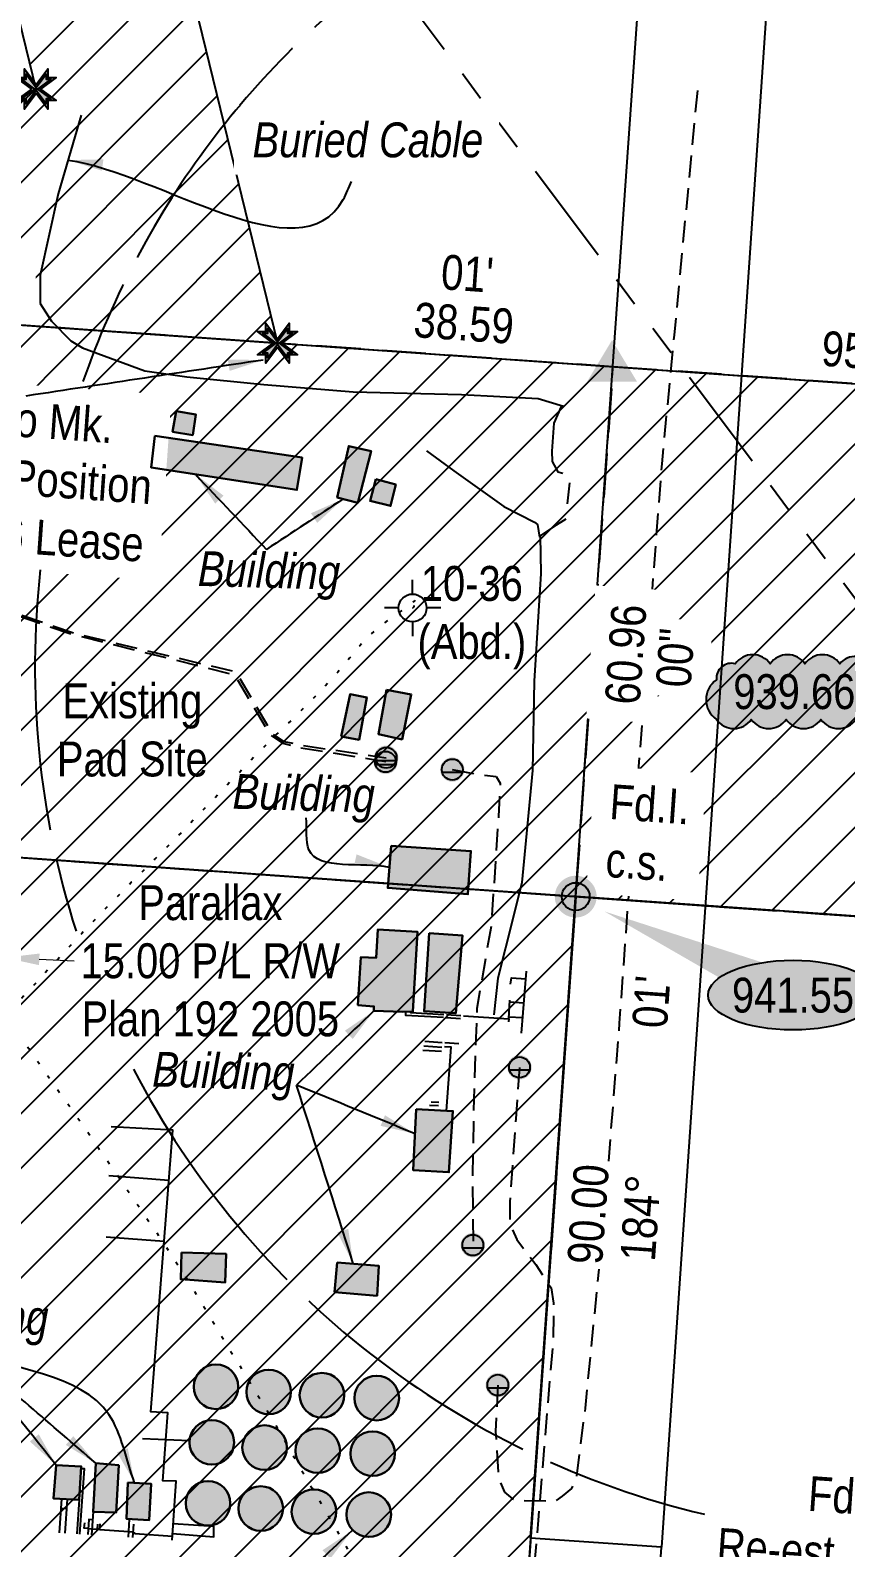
# Model space of a CAD drawing. Extents: x 301555 to 305504, y 5808283 to 5811840.
# Drawn here: x 304015 to 304249, y 5808573.8 to 5809009.3 of the extents above; entities that cross this region are included whole.
import ezdxf
from ezdxf.enums import TextEntityAlignment as Align

# ---------------------------------------------------------------- set-up
doc = ezdxf.new("R2010")
doc.units = 0
doc.header["$LTSCALE"] = 5
doc.header["$PDMODE"] = 34
doc.header["$PDSIZE"] = 0.03
for name, pattern in [('foc-ACCESSROAD', [3.75, 2.5, -1.25]), ('foc-BUFFER', [16.75, 15, -1.75]), ('foc-DOT', [1, 0.2, -0.8]), ('foc-DRILLPATH', [14.75, 6, -1.75, 1.75, -1.75, 1.75, -1.75]), ('foc-QUARTERLINE', [33, 25, -3, 2, -3]), ('UG_PIPE', [1.875, 1.25, -0.625])]:
    doc.linetypes.add(name, pattern=pattern)
doc.layers.get('Defpoints').update_dxf_attribs({"color": 9})
for name, color, linetype in [('AS-CABLE', 224, 'foc-CABLE'), ('AS-DRILL', 8, 'foc-DOT'), ('AS-PIPE-UG', 44, 'UG_PIPE'), ('AS-SYMBOL', 7, 'Continuous'), ('AUX-BUFFER', 7, 'foc-BUFFER'), ('C-RW', 13, 'Continuous'), ('C-WS', 13, 'foc-ACCESSROAD'), ('C-WS-S', 8, 'Continuous'), ('F-RW', 190, 'Continuous'), ('F-WS-S', 8, 'Continuous'), ('L-AREAREQUIRED', 7, 'Continuous'), ('L-BD', 7, 'Continuous'), ('L-MON', 1, 'Continuous'), ('L-MON-T', 1, 'Continuous'), ('L-QSEC', 8, 'foc-QUARTERLINE'), ('L-TITLEDB', 4, 'Continuous'), ('L-TITLEDB-T', 4, 'Continuous'), ('P-ELEVATION', 7, 'Continuous'), ('P-PDRILLPATH', 12, 'foc-DRILLPATH'), ('P-PROPOSED', 10, 'Continuous')]:
    doc.layers.add(name, color=color, linetype=linetype)
for name, color, linetype, true_color in [('AS-PIPE-AG', 7, 'Continuous', 0x7d00fa), ('AS-STRUCTURE-H', 7, 'Continuous', 0xa8a8a8), ('AS-STRUCTURE-T', 7, 'Continuous', 0x454545), ('P-PROPOSED-EXISTING-H', 7, 'Continuous', 0xffeebd)]:
    doc.layers.add(name, color=color, linetype=linetype, true_color=true_color)
doc.layers.add('AS-STRUCTURE', color=7, linetype='Continuous', lineweight=30, true_color=0x595959)
doc.layers.add('C-RW-T', color=13, linetype='Continuous', lineweight=9)
doc.styles.add('80', font='ARIALN.TTF', dxfattribs={"height": 10})
doc.styles.add('80CG', font='ARIALN.TTF', dxfattribs={"height": 10})
doc.styles.add('80L', font='ARIALN.TTF', dxfattribs={"height": 10})
doc.styles.add('foc-LtypeFont', font='ARIALN.TTF', dxfattribs={"height": 7.35})
doc.linetypes.add('foc-CABLE', pattern='A,2,-1,["C",foc-LtypeFont,S=0.2,R=0,X=-0.625,Y=-0.75],-1.24,8', length=12.24)
doc.dimstyles.new('Compass 5 000', dxfattribs={"dimscale": 5, "dimtxt": 9, "dimasz": 2, "dimexe": 0.2, "dimexo": 0.0625, "dimgap": 0.5, "dimtad": 0, "dimtih": 1, "dimtoh": 1, "dimzin": 0, "dimdsep": 46, "dimtxsty": '80CG', "dimcen": 0.1, "dimse1": 1, "dimse2": 1, "dimclrd": 256, "dimclrt": 256, "dimaunit": 1, "dimadec": 4, "dimazin": 0, "dimtfac": 0.06, "dimtofl": 0, "dimtmove": 0, "dimatfit": 1, "dimfxl": 0.2, "dimtolj": 1, "dimtzin": 0, "dimlwd": -1, "dimarcsym": 0})
pattern_1 = [(45, (3998.266, 389.976), (-7.857206125, 7.857206125), [])]

# ---------------------------------------------------------------- blocks, each defined once
blk = doc.blocks.new('STRIA')
blk.add_hatch(color=255).paths.add_polyline_path([(-0.041, 1.521), (-1.475, -0.867), (1.392, -0.867)])
blk = doc.blocks.new('STRIAA')
blk.add_blockref('STRIA', (0, 0))
blk = doc.blocks.new('STRIB')
at = {"color": 1}
blk.add_solid([(-1.121, -0.667), (-0.041, 1.133), (1.039, -0.667)], dxfattribs=at)
blk = doc.blocks.new('STRIBB')
blk.add_blockref('STRIB', (0, 0))
blk = doc.blocks.new('STRICC')
for name in ['STRIAA', 'STRIBB']:
    blk.add_blockref(name, (0, 0))
blk = doc.blocks.new('fdspike')
blk.add_blockref('STRICC', (0, 0))
blk = doc.blocks.new('fdia')
at = {"color": 255, "const_width": 1}
blk.add_lwpolyline([(-0.5, 0, 1), (0.5, 0, 1)], format="xyb", close=True, dxfattribs=at)
blk = doc.blocks.new('Fdiaa')
blk.add_blockref('fdia', (0, 0))
blk = doc.blocks.new('fdib')
at = {"color": 1, "const_width": 1.6}
blk.add_lwpolyline([(-0.4, 0, 1), (0.4, 0, 1)], format="xyb", close=True, dxfattribs=at)
at = {"color": 1}
blk.add_circle((0, 0), 0.8, dxfattribs=at)
blk = doc.blocks.new('Fdibb')
blk.add_blockref('fdib', (0, 0))
blk = doc.blocks.new('fdicc')
for name in ['Fdibb', 'Fdiaa']:
    blk.add_blockref(name, (0, 0))
blk = doc.blocks.new('FDI')
blk.add_blockref('fdicc', (0, 0))
blk = doc.blocks.new('GABD')
for p, q in [((0, 0.808), (0, 1.616)), ((-0.808, 0), (-1.616, 0)), ((1.616, 0), (0.808, 0)), ((0, -0.808), (0, -1.616))]:
    blk.add_line(p, q)
blk.add_circle((0, 0), 0.8)
blk = doc.blocks.new('RISER')
h = blk.add_hatch(color=255)
h.dxf.hatch_style = 1
edge = h.paths.add_edge_path()
edge.add_arc((0, 0), 0.7, 0, 360)
blk.add_hatch(color=13).paths.add_polyline_path([(0.581, -0.15), (-0.581, -0.15, 0.774597)])
at = {"color": 13}
blk.add_line((-0.581, -0.15), (0.581, -0.15), dxfattribs=at)
blk.add_circle((0, 0), 0.6, dxfattribs=at)
blk = doc.blocks.new('TEMP')
h = blk.add_hatch(color=255)
h.dxf.hatch_style = 1
h.paths.add_polyline_path([(0, 0.251), (-0.666, 1.152), (-0.666, 0.666), (-1.152, 0.666), (-0.251, 0), (-1.152, -0.666), (-0.666, -0.666), (-0.666, -1.152), (0, -0.251), (0.666, -1.152), (0.666, -0.666), (1.152, -0.666), (0.251, 0), (1.152, 0.666), (0.666, 0.666), (0.666, 1.152)])
h.paths.add_polyline_path([(0.566, 0.849), (0.566, 0.566), (0.849, 0.566), (0.083, 0), (0.849, -0.566), (0.566, -0.566), (0.566, -0.849), (0, -0.083), (-0.566, -0.849), (-0.566, -0.566), (-0.849, -0.566), (-0.083, 0), (-0.849, 0.566), (-0.566, 0.566), (-0.566, 0.849), (0, 0.083)], flags=16)
h = blk.add_hatch(color=1)
h.dxf.hatch_style = 1
h.paths.add_polyline_path([(0, 0.083), (-0.566, 0.849), (-0.566, 0.566), (-0.849, 0.566), (-0.083, 0), (-0.849, -0.566), (-0.566, -0.566), (-0.566, -0.849), (0, -0.083), (0.566, -0.849), (0.566, -0.566), (0.849, -0.566), (0.083, 0), (0.849, 0.566), (0.566, 0.566), (0.566, 0.849)])
at = {"color": 1}
for p, q in [((-0.083, 0), (0.083, 0)), ((0, 0.083), (0, -0.083))]:
    blk.add_line(p, q, dxfattribs=at)
at = {"color": 255, "flags": 128}
blk.add_lwpolyline([(-0.251, 0), (-1.152, 0.666), (-0.666, 0.666), (-0.666, 1.152), (0, 0.251), (0.666, 1.152), (0.666, 0.666), (1.152, 0.666), (0.251, 0), (1.152, -0.666), (0.666, -0.666), (0.666, -1.152), (0, -0.251), (-0.666, -1.152), (-0.666, -0.666), (-1.152, -0.666)], close=True, dxfattribs=at)
at = {"color": 1, "flags": 128}
blk.add_lwpolyline([(-0.083, 0), (-0.849, 0.566), (-0.566, 0.566), (-0.566, 0.849), (0, 0.083), (0.566, 0.849), (0.566, 0.566), (0.849, 0.566), (0.083, 0), (0.849, -0.566), (0.566, -0.566), (0.566, -0.849), (0, -0.083), (-0.566, -0.849), (-0.566, -0.566), (-0.849, -0.566)], close=True, dxfattribs=at)
blk = doc.blocks.new('*D461')
at = {"layer": 'C-RW-T', "transparency": 16777216}
for p, q in [((303960.16, 5808745.42), (303950.17, 5808745.9)), ((304017.6, 5808742.67), (304027.59, 5808742.19))]:
    blk.add_line(p, q, dxfattribs=at)
for points in [[(303960.24, 5808747.09), (303960.08, 5808743.76), (303970.15, 5808744.94)], [(304017.68, 5808744.33), (304017.52, 5808741), (304007.61, 5808743.15)]]:
    blk.add_solid(points, dxfattribs=at)
at = {"layer": 'Defpoints', "color": 0, "transparency": 16777216}
for p in [(304007.61, 5808743.15), (303968.67, 5808714.06), (304006.13, 5808712.27)]:
    blk.add_point(p, dxfattribs=at)
at = {"layer": 'C-RW-T', "transparency": 16777216, "insert": (304066.67, 5808742.19), "char_height": 10, "attachment_point": 5, "style": '80CG'}
blk.add_mtext('\\A1;Parallax\\P15.00 P/L R/W\\PPlan 192 2005', dxfattribs=at)
blk = doc.blocks.new('*U481')
at = {"layer": 'P-ELEVATION'}
h = blk.add_hatch(color=111, dxfattribs=at)
h.dxf.hatch_style = 1
edge = h.paths.add_edge_path()
edge.add_ellipse((0, 0), major_axis=(-24.38, 0), ratio=0.410256, start_angle=0, end_angle=360)
at = {"layer": 'P-ELEVATION', "color": 7, "flags": 128}
blk.add_lwpolyline([(0, 0, 12.5, 0, 0), (-54.11, 24.02, 0, 0, 0)], format="xyseb", dxfattribs=at)
at = {"layer": 'P-ELEVATION', "color": 7}
blk.add_ellipse((0, 0), major_axis=(-24.38, 0), ratio=0.410256, dxfattribs=at)
at = {"layer": 'P-ELEVATION', "style": '80'}
blk.add_attdef('ELEVATION', text='', height=10, dxfattribs=at).set_placement((0, 0), align=Align.MIDDLE_CENTER)
blk = doc.blocks.new('wa')
at = {"layer": 'P-ELEVATION'}
h = blk.add_hatch(color=111, dxfattribs=at)
h.dxf.hatch_style = 1
edge = h.paths.add_edge_path()
edge.add_arc((-17.35, -4.5), 6.1, 215, 325)
edge.add_arc((-7.35, -4.5), 6.1, 215, 325)
edge.add_arc((2.65, -4.5), 6.1, 215, 325)
edge.add_arc((12.65, -4.5), 6.1, 215, 325)
edge.add_arc((18.14, -3.7), 4.32, 263.4336, 373.4336)
edge.add_arc((18.85, 2.3), 6.1, 305, 415)
edge.add_arc((17.45, 4.39), 5.69, 30.6955, 140.6955)
edge.add_arc((8.05, 4.5), 6.1, 35, 145)
edge.add_arc((-1.95, 4.5), 6.1, 35, 145)
edge.add_arc((-11.95, 4.5), 6.1, 35, 145)
edge.add_arc((-18.04, 3.81), 4.33, 75.4261, 185.4261)
edge.add_arc((-18.36, -2.3), 6.96, 125, 235)
at = {"color": 240, "flags": 128}
blk.add_lwpolyline([(-22.35, -8, 0.520567), (-12.35, -8, 0.520567), (-2.35, -8, 0.520567), (7.65, -8, 0.520567), (17.65, -8, 0.520567), (22.35, -2.7, 0.520567), (22.35, 7.3, 0.520567), (13.05, 8, 0.520567), (3.05, 8, 0.520567), (-6.95, 8, 0.520567), (-16.95, 8, 0.520567), (-22.35, 3.4, 0.520567)], format="xyb", close=True, dxfattribs=at)
at = {"layer": 'P-ELEVATION', "color": 240, "flags": 128}
blk.add_lwpolyline([(0, 0, 12.5, 0, 0), (-12.42, -6.43, 0, 0, 0)], format="xyseb", dxfattribs=at)
at = {"layer": 'P-ELEVATION', "color": 240, "style": '80'}
blk.add_attdef('ELEVATION', text='', height=10, dxfattribs=at).set_placement((0, 0), align=Align.MIDDLE_CENTER)

msp = doc.modelspace()

# ---------------------------------------------------------------- hatches: boundary and pattern name
at = {"layer": 'AS-STRUCTURE-H'}
h = msp.add_hatch(color=256, dxfattribs=at)
h.dxf.hatch_style = 1
h.paths.add_polyline_path([(304056.824, 5808899.971), (304062.55, 5808898.984), (304061.647, 5808893.12), (304055.836, 5808894.05)])
h = msp.add_hatch(color=256, dxfattribs=at)
h.dxf.hatch_style = 1
h.paths.add_polyline_path([(304050.7, 5808892.929), (304049.711, 5808883.805), (304091.501, 5808877.369), (304092.985, 5808886.672)])
h = msp.add_hatch(color=256, dxfattribs=at)
h.dxf.hatch_style = 1
h.paths.add_polyline_path([(304108.97, 5808873.711), (304103.072, 5808875.241), (304106.404, 5808889.956), (304112.797, 5808888.516)])
h = msp.add_hatch(color=256, dxfattribs=at)
h.dxf.hatch_style = 1
h.paths.add_polyline_path([(304114.135, 5808880.432), (304119.886, 5808878.88), (304118.393, 5808872.798), (304112.504, 5808874.234)])
h = msp.add_hatch(color=256, dxfattribs=at)
h.dxf.hatch_style = 1
h.paths.add_polyline_path([(304104.177, 5808806.595), (304109.37, 5808805.698), (304111.587, 5808817.844), (304106.759, 5808818.714)])
h = msp.add_hatch(color=256, dxfattribs=at)
h.dxf.hatch_style = 1
h.paths.add_polyline_path([(304117.238, 5808820.033), (304114.908, 5808807.297), (304121.7, 5808805.782), (304124.339, 5808818.687)])
h = msp.add_hatch(color=256, dxfattribs=at)
h.dxf.hatch_style = 1
h.paths.add_polyline_path([(304118.528, 5808775.215), (304141.424, 5808773.735), (304140.579, 5808761.337), (304117.595, 5808763.145)])
h = msp.add_hatch(color=256, dxfattribs=at)
h.dxf.hatch_style = 1
h.paths.add_polyline_path([(304121.934, 5808727.607), (304113.626, 5808727.909), (304113.613, 5808729.147), (304109.011, 5808729.543), (304109.813, 5808743.251), (304114.265, 5808743.119), (304114.746, 5808751.247), (304126.15, 5808750.557), (304124.786, 5808727.686)])
h = msp.add_hatch(color=256, dxfattribs=at)
h.dxf.hatch_style = 1
h.paths.add_polyline_path([(304129.442, 5808750.157), (304139.033, 5808749.492), (304137.144, 5808727.226), (304128.013, 5808727.753)])
h = msp.add_hatch(color=256, dxfattribs=at)
h.dxf.hatch_style = 1
h.paths.add_polyline_path([(304125.756, 5808699.698), (304136.266, 5808699.132), (304135.132, 5808681.567), (304124.884, 5808682.133)])
h = msp.add_hatch(color=256, dxfattribs=at)
h.dxf.hatch_style = 1
h.paths.add_polyline_path([(304058.37, 5808658.557), (304058.18, 5808650.863), (304070.965, 5808649.966), (304071.183, 5808658.15)])
h = msp.add_hatch(color=256, dxfattribs=at)
h.dxf.hatch_style = 1
h.paths.add_polyline_path([(304103.112, 5808655.644), (304114.988, 5808654.719), (304114.498, 5808646.117), (304102.35, 5808647.2)])
h = msp.add_hatch(color=256, dxfattribs=at)
h.dxf.hatch_style = 1
edge = h.paths.add_edge_path()
edge.add_arc((304068.293, 5808620), 6.395, 0, 360)
h = msp.add_hatch(color=256, dxfattribs=at)
h.dxf.hatch_style = 1
edge = h.paths.add_edge_path()
edge.add_arc((304083.422, 5808618.511), 6.395, 0, 360)
h = msp.add_hatch(color=256, dxfattribs=at)
h.dxf.hatch_style = 1
edge = h.paths.add_edge_path()
edge.add_arc((304098.687, 5808617.6), 6.395, 0, 360)
h = msp.add_hatch(color=256, dxfattribs=at)
h.dxf.hatch_style = 1
edge = h.paths.add_edge_path()
edge.add_arc((304114.438, 5808616.757), 6.395, 0, 360)
h = msp.add_hatch(color=256, dxfattribs=at)
h.dxf.hatch_style = 1
edge = h.paths.add_edge_path()
edge.add_arc((304067.102, 5808604.062), 6.395, 0, 360)
h = msp.add_hatch(color=256, dxfattribs=at)
h.dxf.hatch_style = 1
edge = h.paths.add_edge_path()
edge.add_arc((304082.231, 5808602.573), 6.395, 0, 360)
h = msp.add_hatch(color=256, dxfattribs=at)
h.dxf.hatch_style = 1
edge = h.paths.add_edge_path()
edge.add_arc((304097.496, 5808601.661), 6.395, 0, 360)
h = msp.add_hatch(color=256, dxfattribs=at)
h.dxf.hatch_style = 1
edge = h.paths.add_edge_path()
edge.add_arc((304113.246, 5808600.819), 6.395, 0, 360)
h = msp.add_hatch(color=256, dxfattribs=at)
h.dxf.hatch_style = 1
h.paths.add_polyline_path([(304022.428, 5808597.545), (304029.618, 5808597.175), (304029.013, 5808587.533), (304021.654, 5808587.952)])
h = msp.add_hatch(color=256, dxfattribs=at)
h.dxf.hatch_style = 1
h.paths.add_polyline_path([(304033.857, 5808598.049), (304033.024, 5808584.101), (304039.61, 5808583.913), (304040.416, 5808597.507)])
h = msp.add_hatch(color=256, dxfattribs=at)
h.dxf.hatch_style = 1
h.paths.add_polyline_path([(304042.956, 5808592.557), (304042.612, 5808582.117), (304049.103, 5808581.688), (304049.704, 5808592.127)])
h = msp.add_hatch(color=256, dxfattribs=at)
h.dxf.hatch_style = 1
edge = h.paths.add_edge_path()
edge.add_arc((304066.002, 5808586.566), 6.395, 0, 360)
h = msp.add_hatch(color=256, dxfattribs=at)
h.dxf.hatch_style = 1
edge = h.paths.add_edge_path()
edge.add_arc((304081.131, 5808585.077), 6.395, 0, 360)
h = msp.add_hatch(color=256, dxfattribs=at)
h.dxf.hatch_style = 1
edge = h.paths.add_edge_path()
edge.add_arc((304096.396, 5808584.166), 6.395, 0, 360)
h = msp.add_hatch(color=256, dxfattribs=at)
h.dxf.hatch_style = 1
edge = h.paths.add_edge_path()
edge.add_arc((304112.146, 5808583.323), 6.395, 0, 360)
at = {"layer": 'P-PROPOSED-EXISTING-H'}
h = msp.add_hatch(dxfattribs=at)
h.set_pattern_fill('ANSI31', color=256, scale=3.499769, style=0)
h.set_pattern_definition(pattern_1)
h.paths.add_polyline_path([(304028.286, 5809155.631), (303985.166, 5809249.328), (303868.807, 5809317.064), (303848.204, 5809354.619), (303848.538, 5809362.953), (303798.582, 5809364.956), (303796.04, 5809301.573), (303946.355, 5809214.07), (303980.858, 5809139.097), (304016.688, 5808992.415), (303945.449, 5808929.359), (304085.969, 5808919.49)])
h = msp.add_hatch(dxfattribs=at)
h.set_pattern_fill('ANSI31', color=256, scale=3.499769, style=0)
h.set_pattern_definition(pattern_1)
h.paths.add_polyline_path([(304419.101, 5808896.093), (304408.421, 5808744.028), (304171.52, 5808760.666), (304155.758, 5808536.234), (303806.392, 5808560.77), (303794.799, 5808574.114), (303809.686, 5808786.078), (303775.464, 5808788.482), (303781.575, 5808940.868)])

# ---------------------------------------------------------------- linework, layer by layer
at = {"layer": 'AS-CABLE', "flags": 128}
for points in [[(304029.625, 5808984.911), (304023.045, 5808962.306), (304017.88, 5808938.981), (304017.89, 5808930.889), (304021.08, 5808925.791), (304026.64, 5808920.146), (304029.965, 5808918.189), (304047.84, 5808911.549), (304059.975, 5808909.794), (304081.985, 5808907.639), (304107.69, 5808905.519), (304138.763, 5808904.786), (304160.735, 5808903.564), (304168.03, 5808901.419)], [(304168.018, 5808901.409), (304167.333, 5808901.356), (304165.28, 5808896.499), (304164.673, 5808888.486), (304164.758, 5808885.571), (304166.433, 5808882.564), (304167.808, 5808882.214)], [(304128.678, 5808888.559), (304136.533, 5808882.806), (304150.848, 5808872.621), (304159.7, 5808868.109), (304160.535, 5808867.424), (304161.093, 5808863.844)], [(304169.768, 5808879.434), (304169.08, 5808873.371)], [(304168.675, 5808868.951), (304165.163, 5808866.739), (304161.28, 5808864.211), (304161.495, 5808853.384), (304159.59, 5808822.496), (304159.163, 5808796.844), (304156.083, 5808764.721), (304153.46, 5808754.289), (304149.168, 5808737.276), (304147.99, 5808726.774)]]:
    msp.add_lwpolyline(points, dxfattribs=at)
at = {"layer": 'AS-DRILL', "flags": 128}
for points in [[(303941.864, 5808846.132), (303941.736, 5808846.062), (303940.581, 5808845.333), (303940.196, 5808845.098), (303939.962, 5808844.882), (303939.881, 5808844.735), (303939.854, 5808844.061), (303940.139, 5808843.048), (303940.614, 5808841.803), (303941.228, 5808840.253), (303942.005, 5808838.42), (303943.12, 5808836.273), (303944.498, 5808833.816), (303946.212, 5808831.02), (303948.062, 5808827.868), (303949.95, 5808824.415), (303951.961, 5808820.906), (303954.285, 5808817.085), (303956.796, 5808812.931), (303959.613, 5808808.314), (303962.616, 5808803.339), (303965.726, 5808797.91), (303968.951, 5808792.226), (303972.445, 5808786.381), (303976.056, 5808780.356), (303979.578, 5808773.96), (303983.263, 5808767.281), (303987.215, 5808760.367), (303991.387, 5808753.344), (303995.807, 5808746.261), (304000.323, 5808739.099), (304004.98, 5808731.681), (304009.642, 5808724.388), (304014.552, 5808717.06), (304019.758, 5808709.62), (304025.064, 5808702.177), (304030.463, 5808694.554), (304035.972, 5808686.551), (304041.528, 5808678.472), (304047.128, 5808670.241), (304052.941, 5808661.725), (304058.647, 5808653.014), (304064.073, 5808644.189), (304069.423, 5808635.342), (304074.75, 5808626.547), (304080.058, 5808617.901), (304085.405, 5808608.98), (304090.645, 5808599.887), (304095.863, 5808590.87), (304100.967, 5808582.134), (304106.258, 5808573.064), (304111.264, 5808564.381), (304116.834, 5808554.775), (304122.081, 5808545.857), (304127.378, 5808536.937), (304132.672, 5808527.942), (304138.013, 5808518.896), (304143.435, 5808509.971), (304148.96, 5808501.117), (304154.287, 5808492.321), (304159.314, 5808483.537), (304164.159, 5808474.561), (304168.749, 5808465.494), (304173.291, 5808456.454), (304177.971, 5808447.134), (304182.852, 5808437.831), (304187.987, 5808428.617), (304193.177, 5808419.526), (304198.448, 5808410.583), (304203.799, 5808401.761), (304209.154, 5808393.039), (304209.692, 5808392.181)], [(304124.688, 5808843.533), (304124.763, 5808843.53), (304125.071, 5808843.718), (304125.205, 5808843.938), (304125.162, 5808844.115), (304125.048, 5808844.395), (304124.899, 5808844.426), (304124.891, 5808844.226), (304125.002, 5808843.871), (304124.994, 5808843.671), (304124.915, 5808843.574), (304124.637, 5808843.51), (304124.386, 5808843.47), (304124.419, 5808843.694), (304124.425, 5808843.844), (304124.655, 5808844.586), (304124.841, 5808844.853), (304125.05, 5808845.07), (304125.259, 5808845.287), (304125.395, 5808845.557), (304125.422, 5808845.606), (304125.138, 5808845.392), (304124.518, 5808844.891), (304123.613, 5808844.177), (304122.454, 5808843.348), (304121.064, 5808842.378), (304119.597, 5808841.36), (304118.001, 5808840.249), (304116.272, 5808838.942), (304114.385, 5808837.441), (304112.44, 5808835.717), (304109.616, 5808832.678), (304106.62, 5808829.095), (304103.257, 5808825.101), (304099.357, 5808820.829), (304095.076, 5808816.397), (304090.49, 5808811.852), (304085.652, 5808807.242), (304080.594, 5808802.165), (304075.213, 5808796.501), (304069.469, 5808790.551), (304063.388, 5808784.29), (304057.15, 5808777.859), (304050.761, 5808771.385), (304044.065, 5808764.773), (304037.026, 5808757.698), (304029.79, 5808750.082), (304022.155, 5808741.906), (304013.995, 5808733.075), (304005.261, 5808723.667), (303995.934, 5808713.833), (303986.023, 5808703.796), (303977.749, 5808695.785)]]:
    msp.add_lwpolyline(points, dxfattribs=at)
at = {"layer": 'AS-PIPE-AG'}
msp.add_line((304023.811, 5808585.215), (304025.421, 5808585.107), dxfattribs=at)
at = {"layer": 'AS-PIPE-AG', "flags": 128}
for points in [[(304155.961, 5808721.514), (304157.355, 5808739.271)], [(304152.799, 5808735.554), (304153.048, 5808737.391), (304157.182, 5808737.066)], [(304139.271, 5808726.487), (304152.299, 5808725.64), (304152.579, 5808730.986)], [(304152.554, 5808730.518), (304156.643, 5808730.198)], [(304122.68, 5808727.628), (304122.648, 5808726.675), (304133.603, 5808726.043)], [(304124.083, 5808727.667), (304124.085, 5808727.422), (304133.651, 5808726.87)], [(304134.35, 5808725.979), (304138.465, 5808725.697)], [(304134.4, 5808726.839), (304138.524, 5808726.556)], [(304135.628, 5808726.755), (304135.66, 5808727.312)], [(304152.299, 5808725.64), (304152.227, 5808724.7)], [(304152.324, 5808726.123), (304156.295, 5808726.004)], [(304127.894, 5808717.805), (304133.11, 5808717.504)], [(304128.187, 5808719.184), (304133.187, 5808718.842)], [(304134.425, 5808699.231), (304135.755, 5808717.477), (304133.866, 5808717.586)], [(304133.934, 5808718.76), (304137.971, 5808718.483)], [(304127.651, 5808716.635), (304133.042, 5808716.324)], [(304129.545, 5808700.834), (304132.139, 5808700.684)], [(304130.086, 5808701.819), (304132.198, 5808701.698)], [(304055.728, 5808575.968), (304056.841, 5808592.932), (304053.06, 5808592.991), (304054.488, 5808612.493), (304049.636, 5808612.8), (304055.91, 5808693.638), (304038.211, 5808694.617)], [(304037.534, 5808680.635), (304054.797, 5808679.295)], [(304036.799, 5808663.041), (304053.435, 5808661.749)], [(304047.213, 5808605.127), (304060.73, 5808604.607)], [(304029.581, 5808596.583), (304030.426, 5808596.555), (304029.169, 5808577.744)], [(304023.985, 5808587.819), (304023.338, 5808578.134)], [(304025.596, 5808587.728), (304024.948, 5808578.026)], [(304029.013, 5808587.533), (304028.362, 5808577.798)], [(304032.874, 5808581.865), (304031.843, 5808581.899), (304031.554, 5808577.584)], [(304033.024, 5808584.101), (304032.583, 5808577.515)], [(304043.419, 5808582.064), (304043.068, 5808576.815)], [(304031.672, 5808579.352), (304030.515, 5808579.462), (304030.697, 5808580.918)], [(304031.672, 5808579.352), (304035.009, 5808579.025), (304035.097, 5808580.68)], [(304034.341, 5808580.593), (304034.195, 5808579.104)], [(304035.009, 5808579.025), (304043.179, 5808578.479), (304044.436, 5808578.394), (304045.026, 5808577.869), (304055.806, 5808577.161)], [(304044.583, 5808580.59), (304044.325, 5808576.731)], [(304055.856, 5808577.914), (304067.652, 5808576.918), (304067.711, 5808579.931), (304056.038, 5808580.697)]]:
    msp.add_lwpolyline(points, dxfattribs=at)
at = {"layer": 'AS-PIPE-UG', "flags": 128}
for points in [[(304193.314, 5808845.683), (304196.295, 5808884.844), (304199.838, 5808921.809), (304206.643, 5808993.174)], [(303756.71, 5808967.611), (303763.753, 5808954.024), (303763.08, 5808951.001), (303760.48, 5808920.684), (303761.765, 5808892.099), (303764.568, 5808888.041), (303767.598, 5808885.304), (303775.663, 5808882.776), (303798.328, 5808879.349), (303819.33, 5808877.016), (303856.483, 5808871.394), (303893.358, 5808869.641), (303893.735, 5808869.561), (303907.565, 5808868.894), (303944.038, 5808868.816), (303951.65, 5808864.789), (303986.888, 5808849.771), (304026.978, 5808835.939), (304072.675, 5808824.596), (304074.03, 5808823.736), (304083.79, 5808807.094), (304087.375, 5808804.699), (304092.62, 5808803.411), (304116.99, 5808799.474)], [(303758.75, 5808968.324), (303764.368, 5808954.354), (303763.985, 5808951.264), (303761.073, 5808920.546), (303762.435, 5808892.286), (303765.01, 5808888.359), (303767.933, 5808885.779), (303775.945, 5808883.444), (303798.393, 5808880.001), (303818.893, 5808877.566), (303856.483, 5808872.189), (303893.66, 5808870.156), (303907.223, 5808870.926), (303911.83, 5808871.431), (303944.598, 5808869.386), (303952.25, 5808865.074), (303987.368, 5808850.224), (304027.613, 5808836.254), (304073.075, 5808825.396), (304074.848, 5808823.769), (304084.465, 5808807.346), (304087.795, 5808805.201), (304093.033, 5808804.099), (304117.1, 5808800.504)], [(304189.325, 5808794.217), (304190.88, 5808813.932)], [(304136.068, 5808797.101), (304142.085, 5808795.954), (304148.725, 5808795.151), (304149.83, 5808793.216), (304149.358, 5808783.696), (304148.528, 5808771.746), (304147.325, 5808752.739), (304143.15, 5808728.544), (304142.278, 5808702.544), (304141.915, 5808680.231), (304142.07, 5808660.661)], [(304180.992, 5808684.783), (304184.12, 5808724.389), (304186.932, 5808763.858)], [(304155.393, 5808711.654), (304154.345, 5808696.926), (304152.628, 5808673.179), (304152.6, 5808666.891), (304154.598, 5808662.249), (304160.09, 5808655.104), (304164.433, 5808648.379), (304165.15, 5808644.029), (304165.06, 5808633.974), (304160.743, 5808581.709), (304156.74, 5808535.849), (304155.828, 5808534.421), (304153.028, 5808531.691), (304149.985, 5808531.411), (304137.595, 5808531.716), (304094.913, 5808533.364), (304042.813, 5808535.716), (304028.678, 5808536.721), (304025.583, 5808535.749), (304019.568, 5808530.569), (304017.838, 5808524.936), (304015.038, 5808492.056)], [(304149.128, 5808620.466), (304148.523, 5808607.141), (304149.42, 5808593.636), (304151.038, 5808589.751), (304153.348, 5808587.834), (304155.595, 5808587.414), (304165.843, 5808587.209), (304167.695, 5808588.596), (304170.41, 5808590.814), (304171.818, 5808594.054), (304174.3, 5808613.839), (304178.244, 5808653.747)]]:
    msp.add_lwpolyline(points, dxfattribs=at)
at = {"layer": 'AS-STRUCTURE', "flags": 128}
for points in [[(304108.97, 5808873.711), (304103.072, 5808875.241), (304106.404, 5808889.956), (304112.797, 5808888.516)], [(304114.135, 5808880.432), (304119.886, 5808878.88), (304118.393, 5808872.798), (304112.504, 5808874.234)], [(304104.177, 5808806.595), (304109.37, 5808805.698), (304111.587, 5808817.844), (304106.759, 5808818.714)], [(304117.238, 5808820.033), (304114.908, 5808807.297), (304121.7, 5808805.782), (304124.339, 5808818.687)], [(304118.528, 5808775.215), (304141.424, 5808773.735), (304140.579, 5808761.337), (304117.595, 5808763.145)], [(304121.934, 5808727.607), (304113.626, 5808727.909), (304113.613, 5808729.147), (304109.011, 5808729.543), (304109.813, 5808743.251), (304114.265, 5808743.119), (304114.746, 5808751.247), (304126.15, 5808750.557), (304124.786, 5808727.686)], [(304129.442, 5808750.157), (304139.033, 5808749.492), (304137.144, 5808727.226), (304128.013, 5808727.753)], [(304125.756, 5808699.698), (304136.266, 5808699.132), (304135.132, 5808681.567), (304124.884, 5808682.133)], [(304058.37, 5808658.557), (304058.18, 5808650.863), (304070.965, 5808649.966), (304071.183, 5808658.15)], [(304103.112, 5808655.644), (304114.988, 5808654.719), (304114.498, 5808646.117), (304102.35, 5808647.2)], [(304022.428, 5808597.545), (304029.618, 5808597.175), (304029.013, 5808587.533), (304021.654, 5808587.952)], [(304033.857, 5808598.049), (304033.024, 5808584.101), (304039.61, 5808583.913), (304040.416, 5808597.507)], [(304042.956, 5808592.557), (304042.612, 5808582.117), (304049.103, 5808581.688), (304049.704, 5808592.127)]]:
    msp.add_lwpolyline(points, close=True, dxfattribs=at)
at = {"layer": 'AS-STRUCTURE'}
for centre in [(304068.293, 5808620), (304083.422, 5808618.511), (304098.687, 5808617.6), (304114.438, 5808616.757), (304067.102, 5808604.062), (304082.231, 5808602.573), (304097.496, 5808601.661), (304113.246, 5808600.819), (304066.002, 5808586.566), (304081.131, 5808585.077), (304096.396, 5808584.166), (304112.146, 5808583.323)]:
    msp.add_circle(centre, 6.395, dxfattribs=at)
at = {"layer": 'C-RW', "flags": 128}
msp.add_lwpolyline([(304248.712, 5809344.964), (304196.135, 5808574.011), (304158.591, 5808576.572), (304212.729, 5809347.418)], dxfattribs=at)
at = {"layer": 'C-WS', "flags": 128}
for points in [[(304171.52, 5808760.666), (304182.2, 5808912.731), (303808.146, 5808939.002), (303797.466, 5808786.936)], [(304419.101, 5808896.093), (304182.2, 5808912.731), (304171.52, 5808760.666), (304408.421, 5808744.028)], [(304171.52, 5808760.666), (304155.758, 5808536.234), (303793.923, 5808561.646), (303809.686, 5808786.078)]]:
    msp.add_lwpolyline(points, close=True, dxfattribs=at)
at = {"layer": 'F-RW', "flags": 128}
msp.add_lwpolyline([(304012.513, 5808397.87), (304030.832, 5808444.365), (304033.843, 5808507.206), (304190.67, 5808496.192), (304196.135, 5808574.011), (304158.591, 5808576.572), (304155.758, 5808536.234), (303998.222, 5808547.298), (303993.671, 5808452.348), (303977.624, 5808411.617)], dxfattribs=at)
at = {"layer": 'L-QSEC'}
msp.add_line((303775.464, 5808788.482), (304501.807, 5808737.469), dxfattribs=at)
at = {"layer": 'L-TITLEDB', "flags": 128}
msp.add_lwpolyline([(304581.51, 5808731.872), (303775.464, 5808788.482), (303781.575, 5808940.868), (304581.51, 5808884.687)], dxfattribs=at)

# ---------------------------------------------------------------- block references
at = {"layer": 'AS-SYMBOL', "xscale": 4.999670399999993, "yscale": 4.999670399999993, "zscale": 4.999670399999993}
for p in [(304117.128, 5808800.521), (304116.958, 5808799.346), (304136.095, 5808797.124), (304155.395, 5808711.674), (304142.01, 5808660.651), (304149.163, 5808620.489)]:
    msp.add_blockref('RISER', p, dxfattribs=at)
at = {"layer": 'F-WS-S', "xscale": 4.999670399999993, "yscale": 4.999670399999993, "zscale": 4.999670399999993}
msp.add_blockref('GABD', (304124.691, 5808843.493), dxfattribs=at)
at = {"layer": 'L-MON', "xscale": 4.999670399999991, "yscale": 4.999670399999991, "zscale": 4.999670399999991}
for name, p in [('TEMP', (304016.688, 5808992.415)), ('TEMP', (304085.969, 5808919.49)), ('fdspike', (304182.15, 5808912.764))]:
    msp.add_blockref(name, p, dxfattribs=at)

# ---------------------------------------------------------------- texts
at = {"layer": 'AS-STRUCTURE-T', "char_height": 9.99934, "attachment_point": 1, "rotation": 358.40317, "style": '80L'}
for insert in [(304063.02, 5808859.848), (304072.971, 5808795.903), (304049.92, 5808716.186), (303979.317, 5808645.921)]:
    msp.add_mtext_dynamic_manual_height_columns('\\pi0.3003;{\\fArial Narrow|b0|i1|c0|p34;Building}', width=40.82988, gutter_width=50, heights=[0], dxfattribs=dict(at, insert=insert))
at = {"layer": 'C-WS-S', "insert": (304141.719, 5808840.7), "char_height": 10, "attachment_point": 5, "style": '80CG'}
msp.add_mtext('\\A1;10-36\\P(Abd.)', dxfattribs=at)
at = {"layer": 'L-BD', "style": '80L'}
for s, rotation, p in [("01'", 355.9826, (304140.421, 5808939.473)), ('38.59', 355.9826, (304139.423, 5808925.258)), ('95.00', 355.9826, (304256.441, 5808917.04)), ("01'", 85.9826, (304193.207, 5808730.478)), ('184°', 85.9826, (304190.105, 5808668.472))]:
    msp.add_text(s, height=9.9993, rotation=rotation, dxfattribs=at).set_placement(p, align=Align.MIDDLE)
at = {"layer": 'L-TITLEDB-T', "insert": (304044.291, 5808808.419), "char_height": 10, "width": 49.60887, "attachment_point": 5, "style": '80CG'}
msp.add_mtext('\\A1;Existing\\PPad Site ', dxfattribs=at)

# ---------------------------------------------------------------- dimensions: what is measured, and where the dimension line sits
at = {"layer": 'C-RW-T'}
dim = msp.add_linear_dim(base=(304007.608, 5808743.147), p1=(303968.671, 5808714.063), p2=(304006.128, 5808712.268), angle=357.25611, text='Parallax\\P15.00 P/L R/W\\PPlan 192 2005', dimstyle='Compass 5 000', dxfattribs=at)
dim.commit()
dim.dimension.update_dxf_attribs({"geometry": '*D461', "text_midpoint": (304066.671, 5808742.189), "dimtype": 161})

# ---------------------------------------------------------------- leaders
at = {"layer": 'AS-CABLE', "linetype": 'ByBlock', "path_type": 1}
msp.add_leader([(304025.872, 5808972.018), (304104.816, 5808960.724), (304107.211, 5808965.879)], dimstyle='Compass 5 000', override={"dimgap": 0.5, "dimtad": 0}, dxfattribs=at)
at = {"layer": 'AS-STRUCTURE-T', "path_type": 1}
for points in [[(304062.387, 5808881.853), (304082.79, 5808860.294)], [(304104.799, 5808874.793), (304082.79, 5808860.294)], [(304118.051, 5808769.043), (304094.979, 5808774.112), (304094.216, 5808783.269)], [(304113.626, 5808727.909), (304091.39, 5808706.602)], [(304107.702, 5808655.287), (304091.39, 5808706.602)], [(304125.403, 5808692.601), (304091.39, 5808706.602)], [(304022.428, 5808597.545), (303995.551, 5808631.001)], [(304033.857, 5808598.049), (303995.551, 5808631.001)], [(304044.96, 5808592.429), (304037.564, 5808612.084), (303995.551, 5808631.001)], [(304107.283, 5808578.712), (304089.921, 5808562.493)]]:
    msp.add_leader(points, dimstyle='Compass 5 000', override={"dimgap": 0.5, "dimtad": 0}, dxfattribs=at)

# ---------------------------------------------------------------- next in the draw order: texts
at = {"layer": 'L-BD', "char_height": 9.9993, "attachment_point": 5, "style": '80L', "bg_fill": 2}
for s, insert, width, rotation in [('56.35', (303996.63, 5808935.287), 29.31288, 355.9826), ('60.96', (304185.926, 5808830.187), 28.24957, 85.9826), ('90.00', (304175.143, 5808669.523), 12.19416, 85.9826)]:
    msp.add_mtext(s, dxfattribs=dict(at, insert=insert, width=width, rotation=rotation))
at = {"layer": 'L-MON-T', "attachment_point": 1, "style": '80L', "bg_fill": 2}
for s, width, insert, char_height, rotation in [('\\pi13.045;Fd. No Mk.\\P\\pi0.49577;Re-est. Position\\P\\pi1.2085;by 10-36 Lease', 80.16139, (303970.251, 5808905.585), 9.99854, 355.9825), ('Fd.I.\\Pc.s.', 22.04229, (304181.711, 5808792.948), 9.9985, 355.98262), ('\\pi26.09;Fd. No Mk.\\P\\pi0.99153;Re-est. Position\\P\\pi8.7871;by 7-36 Lease', 80.16139, (304212.603, 5808596.249), 9.99854, 355.9825)]:
    msp.add_mtext_dynamic_manual_height_columns(s, width=width, gutter_width=50, heights=[0], dxfattribs=dict(at, insert=insert, char_height=char_height, rotation=rotation))

# ---------------------------------------------------------------- next in the draw order: linework, layer by layer
at = {"layer": 'AS-STRUCTURE', "flags": 128}
for points in [[(304056.824, 5808899.971), (304062.55, 5808898.984), (304061.647, 5808893.12), (304055.836, 5808894.05)], [(304050.7, 5808892.929), (304049.711, 5808883.805), (304091.501, 5808877.369), (304092.985, 5808886.672)]]:
    msp.add_lwpolyline(points, close=True, dxfattribs=at)
at = {"layer": 'AUX-BUFFER', "color": 251, "linetype": 'foc-BUFFER'}
for start, end in [(173.60372, 197.67101), (207.51746, 256.61825)]:
    msp.add_arc((304266.319, 5808826.605), 249.984, start, end, dxfattribs=at)
at = {"layer": 'P-PROPOSED'}
msp.add_lwpolyline([(303848.538, 5809362.953), (303848.204, 5809354.619), (303868.807, 5809317.064), (303985.166, 5809249.328), (304028.286, 5809155.631), (304085.969, 5808919.49), (303945.449, 5808929.359), (304016.688, 5808992.415), (303980.858, 5809139.097), (303946.355, 5809214.07), (303796.04, 5809301.573), (303798.582, 5809364.956)], dxfattribs=at)

# ---------------------------------------------------------------- next in the draw order: block references
at = {"layer": 'L-AREAREQUIRED', "color": 5, "xscale": 0.99993408, "yscale": 0.99993408, "zscale": 0.99993408}
msp.add_blockref('*U481', (304233.871, 5808732.397), dxfattribs=at).add_auto_attribs({'ELEVATION': '941.55'})
at = {"layer": 'L-MON', "xscale": 4.999670399999991, "yscale": 4.999670399999991, "zscale": 4.999670399999991}
msp.add_blockref('FDI', (304171.52, 5808760.666), dxfattribs=at)

# ---------------------------------------------------------------- next in the draw order: texts
at = {"layer": 'L-BD', "insert": (304200.14, 5808829.189), "char_height": 9.9993, "width": 12.19416, "attachment_point": 5, "rotation": 85.9826, "style": '80L', "bg_fill": 2}
msp.add_mtext('00"', dxfattribs=at)

# ---------------------------------------------------------------- next in the draw order: leaders
at = {"layer": 'L-MON-T', "path_type": 1}
msp.add_leader([(304081.834, 5808914.652), (304013.717, 5808904.302)], dimstyle='Compass 5 000', override={"dimgap": 0.5, "dimtad": 0}, dxfattribs=at)

# ---------------------------------------------------------------- next in the draw order: linework, layer by layer
at = {"layer": 'P-PDRILLPATH'}
msp.add_line((304266.319, 5808826.605), (303863.768, 5809364.483), dxfattribs=at)
at = {"layer": 'P-PROPOSED', "flags": 128}
msp.add_lwpolyline([(304419.101, 5808896.093), (304408.421, 5808744.028), (304171.52, 5808760.666), (304155.758, 5808536.234), (303806.392, 5808560.77), (303794.799, 5808574.114), (303809.686, 5808786.078), (303775.464, 5808788.482), (303781.575, 5808940.868)], close=True, dxfattribs=at)

# ---------------------------------------------------------------- next in the draw order: block references
at = {"layer": 'L-AREAREQUIRED', "color": 5, "xscale": 0.99993408, "yscale": 0.99993408, "zscale": 0.99993408}
msp.add_blockref('wa', (304234.246, 5808819.492), dxfattribs=at).add_auto_attribs({'ELEVATION': '939.66'})

# ---------------------------------------------------------------- next in the draw order: texts
at = {"layer": 'AS-CABLE', "insert": (304078.473, 5808982.818), "char_height": 9.99997, "attachment_point": 1, "style": '80L', "bg_fill": 2}
msp.add_mtext_dynamic_manual_height_columns('\\pi0.30115;{\\fArial Narrow|b0|i1|c0|p34;Buried Cable}', width=66.03869, gutter_width=49.999, heights=[0], dxfattribs=at)

# ---------------------------------------------------------------- next in the draw order: linework, layer by layer
at = {"layer": 'AUX-BUFFER', "color": 251, "linetype": 'foc-BUFFER'}
msp.add_arc((304266.319, 5808826.605), 249.984, 19.6075, 160.88979, dxfattribs=at)

doc.saveas('drawing.dxf')
